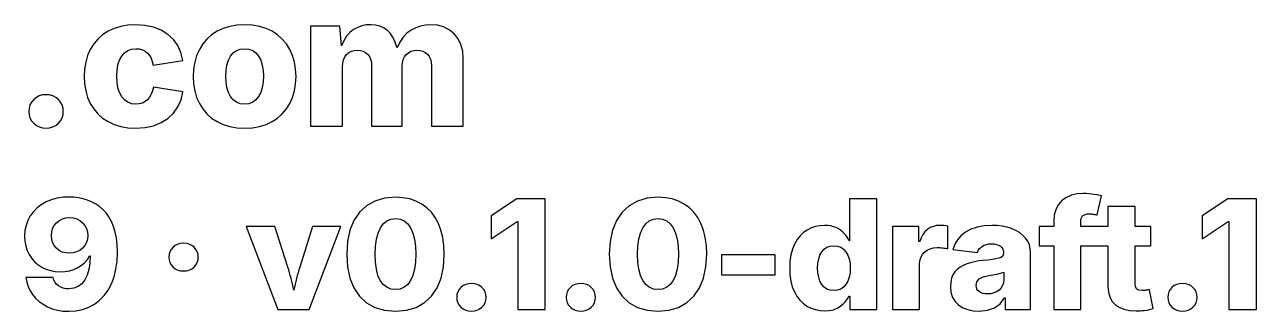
# Model space of a CAD drawing. Header units: metres. Extents: x 0.8 to 79.5, y 0.8 to 12.
# Drawn here: x 41.77 to 79.48, y 1.8 to 10.56 of the extents above; entities that cross this region are included whole.
import ezdxf

# ---------------------------------------------------------------- set-up
doc = ezdxf.new("R2010")
doc.units = ezdxf.units.M

msp = doc.modelspace()

# ---------------------------------------------------------------- linework, layer by layer
for p, q in [((52.3688, 10.5622), (52.2296, 10.5527)), ((52.5113, 10.5517), (52.3688, 10.5622)), ((54.1947, 10.5622), (54.0386, 10.5518)), ((54.405, 10.5449), (54.1947, 10.5622)), ((44.1536, 10.2516), (44.0076, 10.1228)), ((44.32, 10.3608), (44.1536, 10.2516)), ((44.5053, 10.4477), (44.32, 10.3608)), ((44.7078, 10.5098), (44.5053, 10.4477)), ((44.9274, 10.547), (44.7078, 10.5098)), ((45.1643, 10.5594), (44.9274, 10.547)), ((45.451, 10.5411), (45.1643, 10.5594)), ((45.7108, 10.4861), (45.451, 10.5411)), ((45.9439, 10.3945), (45.7108, 10.4861)), ((46.1501, 10.2663), (45.9439, 10.3945)), ((46.3234, 10.1067), (46.1501, 10.2663)), ((47.4924, 10.2516), (47.3465, 10.1228)), ((47.6589, 10.3608), (47.4924, 10.2516)), ((47.8442, 10.4477), (47.6589, 10.3608)), ((48.0466, 10.5098), (47.8442, 10.4477)), ((48.2663, 10.547), (48.0466, 10.5098)), ((48.5031, 10.5594), (48.2663, 10.547)), ((48.7399, 10.547), (48.5031, 10.5594)), ((48.9592, 10.5098), (48.7399, 10.547)), ((49.1613, 10.4477), (48.9592, 10.5098)), ((49.3459, 10.3608), (49.1613, 10.4477)), ((49.5118, 10.2516), (49.3459, 10.3608)), ((49.6573, 10.1228), (49.5118, 10.2516)), ((51.4208, 10.5211), (50.5205, 10.5211)), ((50.5205, 10.5211), (50.5205, 7.45805)), ((51.4657, 9.91286), (51.4208, 10.5211)), ((51.6238, 10.2098), (51.5375, 10.0734)), ((51.7247, 10.322), (51.6238, 10.2098)), ((51.8401, 10.4101), (51.7247, 10.322)), ((51.9652, 10.4767), (51.8401, 10.4101)), ((52.095, 10.5242), (51.9652, 10.4767)), ((52.2296, 10.5527), (52.095, 10.5242)), ((52.6413, 10.5204), (52.5113, 10.5517)), ((52.7588, 10.4682), (52.6413, 10.5204)), ((52.8639, 10.3951), (52.7588, 10.4682)), ((52.9576, 10.2985), (52.8639, 10.3951)), ((53.0409, 10.1759), (52.9576, 10.2985)), ((53.4677, 10.3003), (53.3537, 10.1776)), ((53.5987, 10.3964), (53.4677, 10.3003)), ((53.7406, 10.4689), (53.5987, 10.3964)), ((53.8873, 10.5208), (53.7406, 10.4689)), ((54.0386, 10.5518), (53.8873, 10.5208)), ((54.5954, 10.493), (54.405, 10.5449)), ((54.7661, 10.4065), (54.5954, 10.493)), ((54.9169, 10.2855), (54.7661, 10.4065)), ((55.0403, 10.1341), (54.9169, 10.2855)), ((43.8822, 9.97423), (43.7773, 9.806)), ((44.0076, 10.1228), (43.8822, 9.97423)), ((44.9265, 9.77211), (45.0431, 9.81398)), ((45.0431, 9.81398), (45.1755, 9.82794)), ((45.1755, 9.82794), (45.2783, 9.81972)), ((45.2783, 9.81972), (45.3707, 9.79506)), ((46.4576, 9.92107), (46.3234, 10.1067)), ((46.5527, 9.70941), (46.4576, 9.92107)), ((47.2211, 9.97423), (47.1161, 9.806)), ((47.3465, 10.1228), (47.2211, 9.97423)), ((48.2556, 9.7704), (48.3711, 9.81355)), ((48.3711, 9.81355), (48.5031, 9.82794)), ((48.5031, 9.82794), (48.6351, 9.81355)), ((48.6351, 9.81355), (48.7506, 9.7704)), ((49.7824, 9.97423), (49.6573, 10.1228)), ((49.8872, 9.806), (49.7824, 9.97423)), ((51.5375, 10.0734), (51.4657, 9.91286)), ((53.1139, 10.0272), (53.0409, 10.1759)), ((53.1766, 9.85258), (53.1139, 10.0272)), ((53.2566, 10.0284), (53.1766, 9.85258)), ((53.3537, 10.1776), (53.2566, 10.0284)), ((55.1284, 9.9567), (55.0403, 10.1341)), ((55.1812, 9.75327), (55.1284, 9.9567)), ((43.6945, 9.62073), (43.6353, 9.42108)), ((43.7773, 9.806), (43.6945, 9.62073)), ((44.625, 9.33784), (44.6732, 9.4821)), ((44.6732, 9.4821), (44.7407, 9.60461)), ((44.7407, 9.60461), (44.8257, 9.70232)), ((44.8257, 9.70232), (44.9265, 9.77211)), ((45.3707, 9.79506), (45.4529, 9.75395)), ((45.4529, 9.75395), (45.5246, 9.6964)), ((45.5246, 9.6964), (45.5859, 9.62381)), ((45.5859, 9.62381), (45.6365, 9.53751)), ((45.6365, 9.53751), (45.6764, 9.4375)), ((45.6764, 9.4375), (45.7056, 9.32381)), ((45.7056, 9.32381), (46.6087, 9.47174)), ((46.6087, 9.47174), (46.5527, 9.70941)), ((47.0333, 9.62073), (46.9742, 9.42108)), ((47.1161, 9.806), (47.0333, 9.62073)), ((47.9625, 9.32928), (48.009, 9.47313)), ((48.009, 9.47313), (48.074, 9.59779)), ((48.074, 9.59779), (48.1565, 9.69847)), ((48.1565, 9.69847), (48.2556, 9.7704)), ((48.7506, 9.7704), (48.8497, 9.69847)), ((48.8497, 9.69847), (48.9322, 9.59779)), ((48.9322, 9.59779), (48.9973, 9.47313)), ((48.9973, 9.47313), (49.0437, 9.32928)), ((49.9701, 9.62073), (49.8872, 9.806)), ((50.0292, 9.42108), (49.9701, 9.62073)), ((51.5073, 9.39093), (51.5313, 9.49092)), ((51.5313, 9.49092), (51.5711, 9.57722)), ((51.5711, 9.57722), (51.627, 9.64983)), ((51.627, 9.64983), (51.6952, 9.70737)), ((51.6952, 9.70737), (51.7725, 9.74847)), ((51.7725, 9.74847), (51.8586, 9.77315)), ((51.8586, 9.77315), (51.9537, 9.78136)), ((51.9537, 9.78136), (52.046, 9.77356)), ((52.046, 9.77356), (52.1294, 9.75018)), ((52.1294, 9.75018), (52.2038, 9.71123)), ((52.2038, 9.71123), (52.2693, 9.65669)), ((52.2693, 9.65669), (52.3226, 9.58896)), ((52.3226, 9.58896), (52.3608, 9.51045)), ((52.3608, 9.51045), (52.3837, 9.42114)), ((53.3384, 9.4006), (53.361, 9.494)), ((53.361, 9.494), (53.3987, 9.57661)), ((53.3987, 9.57661), (53.4514, 9.64845)), ((53.4514, 9.64845), (53.5172, 9.70659)), ((53.5172, 9.70659), (53.5938, 9.74814)), ((53.5938, 9.74814), (53.6813, 9.77306)), ((53.6813, 9.77306), (53.7796, 9.78136)), ((53.7796, 9.78136), (53.8721, 9.77382)), ((53.8721, 9.77382), (53.956, 9.75122)), ((53.956, 9.75122), (54.0312, 9.71355)), ((54.0312, 9.71355), (54.0979, 9.66081)), ((54.0979, 9.66081), (54.1525, 9.59351)), ((54.1525, 9.59351), (54.1916, 9.51218)), ((54.1916, 9.51218), (54.215, 9.41679)), ((55.1988, 9.52382), (55.1812, 9.75327)), ((55.1988, 7.45805), (55.1988, 9.52382)), ((43.5998, 9.20703), (43.588, 8.97859)), ((43.6353, 9.42108), (43.5998, 9.20703)), ((44.5865, 8.98409), (44.5961, 9.17183)), ((44.5961, 9.17183), (44.625, 9.33784)), ((46.9387, 9.20703), (46.9268, 8.97859)), ((46.9742, 9.42108), (46.9387, 9.20703)), ((47.9254, 8.98409), (47.9346, 9.16628)), ((47.9346, 9.16628), (47.9625, 9.32928)), ((49.0437, 9.32928), (49.0716, 9.16628)), ((49.0716, 9.16628), (49.0809, 8.98409)), ((50.0647, 9.20703), (50.0292, 9.42108)), ((50.0766, 8.97859), (50.0647, 9.20703)), ((51.4994, 9.27722), (51.5073, 9.39093)), ((51.4994, 7.45805), (51.4994, 9.27722)), ((52.3837, 9.42114), (52.3913, 9.32106)), ((52.3913, 9.32106), (52.3913, 7.45805)), ((53.3308, 9.29642), (53.3384, 9.4006)), ((53.3308, 7.45805), (53.3308, 9.29642)), ((54.215, 9.41679), (54.2227, 9.30736)), ((54.2227, 9.30736), (54.2227, 7.45805)), ((43.588, 8.97859), (43.5998, 8.75026)), ((43.5998, 8.75026), (43.6353, 8.53648)), ((44.5961, 8.79718), (44.5865, 8.98409)), ((44.625, 8.631), (44.5961, 8.79718)), ((46.9268, 8.97859), (46.9387, 8.75026)), ((46.9387, 8.75026), (46.9742, 8.53648)), ((47.9346, 8.80165), (47.9254, 8.98409)), ((47.9625, 8.63786), (47.9346, 8.80165)), ((49.0716, 8.80165), (49.0437, 8.63786)), ((49.0809, 8.98409), (49.0716, 8.80165)), ((50.0292, 8.53648), (50.0647, 8.75026)), ((50.0647, 8.75026), (50.0766, 8.97859)), ((42.1247, 8.34), (42.0438, 8.27586)), ((42.2145, 8.38582), (42.1247, 8.34)), ((42.3133, 8.4133), (42.2145, 8.38582)), ((42.421, 8.42247), (42.3133, 8.4133)), ((42.5287, 8.4133), (42.421, 8.42247)), ((42.6275, 8.38582), (42.5287, 8.4133)), ((42.7173, 8.34), (42.6275, 8.38582)), ((42.7982, 8.27586), (42.7173, 8.34)), ((43.6353, 8.53648), (43.6945, 8.33725)), ((43.6945, 8.33725), (43.7773, 8.15256)), ((44.6732, 8.48552), (44.625, 8.631)), ((44.7407, 8.36078), (44.6732, 8.48552)), ((44.8257, 8.2607), (44.7407, 8.36078)), ((45.5898, 8.34438), (45.5275, 8.26903)), ((45.6407, 8.43341), (45.5898, 8.34438)), ((45.6802, 8.53615), (45.6407, 8.43341)), ((45.7084, 8.65257), (45.6802, 8.53615)), ((46.6115, 8.51013), (45.7084, 8.65257)), ((46.5556, 8.2662), (46.6115, 8.51013)), ((46.9742, 8.53648), (47.0333, 8.33725)), ((47.0333, 8.33725), (47.1161, 8.15256)), ((48.009, 8.49274), (47.9625, 8.63786)), ((48.074, 8.36627), (48.009, 8.49274)), ((48.1565, 8.26379), (48.074, 8.36627)), ((48.9322, 8.36627), (48.8497, 8.26379)), ((48.9973, 8.49274), (48.9322, 8.36627)), ((49.0437, 8.63786), (48.9973, 8.49274)), ((49.8872, 8.15256), (49.9701, 8.33725)), ((49.9701, 8.33725), (50.0292, 8.53648)), ((41.9005, 8.01517), (41.8909, 7.91013)), ((41.9291, 8.11115), (41.9005, 8.01517)), ((41.9769, 8.19804), (41.9291, 8.11115)), ((42.0438, 8.27586), (41.9769, 8.19804)), ((42.8651, 8.19804), (42.7982, 8.27586)), ((42.9129, 8.11115), (42.8651, 8.19804)), ((42.9415, 8.01517), (42.9129, 8.11115)), ((42.9511, 7.91013), (42.9415, 8.01517)), ((43.7773, 8.15256), (43.8822, 7.98492)), ((43.8822, 7.98492), (44.0076, 7.83681)), ((44.9265, 8.18922), (44.8257, 8.2607)), ((45.0431, 8.14633), (44.9265, 8.18922)), ((45.1755, 8.13203), (45.0431, 8.14633)), ((45.2785, 8.14059), (45.1755, 8.13203)), ((45.3714, 8.16629), (45.2785, 8.14059)), ((45.4545, 8.20909), (45.3714, 8.16629)), ((45.5275, 8.26903), (45.4545, 8.20909)), ((46.327, 7.86003), (46.4607, 8.0495)), ((46.4607, 8.0495), (46.5556, 8.2662)), ((47.1161, 8.15256), (47.2211, 7.98492)), ((47.2211, 7.98492), (47.3465, 7.83681)), ((48.2556, 8.1906), (48.1565, 8.26379)), ((48.3711, 8.14668), (48.2556, 8.1906)), ((48.5031, 8.13203), (48.3711, 8.14668)), ((48.6351, 8.14668), (48.5031, 8.13203)), ((48.7506, 8.1906), (48.6351, 8.14668)), ((48.8497, 8.26379), (48.7506, 8.1906)), ((49.6573, 7.83681), (49.7824, 7.98492)), ((49.7824, 7.98492), (49.8872, 8.15256)), ((41.8909, 7.91013), (41.9005, 7.80627)), ((41.9005, 7.80627), (41.9291, 7.71114)), ((41.9291, 7.71114), (41.9769, 7.62476)), ((41.9769, 7.62476), (42.0438, 7.5471)), ((42.0438, 7.5471), (42.1247, 7.48297)), ((42.7173, 7.48297), (42.7982, 7.5471)), ((42.7982, 7.5471), (42.8651, 7.62476)), ((42.8651, 7.62476), (42.9129, 7.71114)), ((42.9129, 7.71114), (42.9415, 7.80627)), ((42.9415, 7.80627), (42.9511, 7.91013)), ((44.0076, 7.83681), (44.1536, 7.70822)), ((44.1536, 7.70822), (44.32, 7.59914)), ((44.32, 7.59914), (44.5053, 7.51225)), ((45.7147, 7.47485), (45.9483, 7.56775)), ((45.9483, 7.56775), (46.1543, 7.69778)), ((46.1543, 7.69778), (46.327, 7.86003)), ((47.3465, 7.83681), (47.4924, 7.70822)), ((47.4924, 7.70822), (47.6589, 7.59914)), ((47.6589, 7.59914), (47.8442, 7.51225)), ((49.1613, 7.51225), (49.3459, 7.59914)), ((49.3459, 7.59914), (49.5118, 7.70822)), ((49.5118, 7.70822), (49.6573, 7.83681)), ((42.1247, 7.48297), (42.2145, 7.43718)), ((42.2145, 7.43718), (42.3133, 7.4097)), ((42.3133, 7.4097), (42.421, 7.40053)), ((42.421, 7.40053), (42.5287, 7.4097)), ((42.5287, 7.4097), (42.6275, 7.43718)), ((42.6275, 7.43718), (42.7173, 7.48297)), ((44.5053, 7.51225), (44.7078, 7.45018)), ((44.7078, 7.45018), (44.9274, 7.41295)), ((44.9274, 7.41295), (45.1643, 7.40053)), ((45.1643, 7.40053), (45.4533, 7.41911)), ((45.4533, 7.41911), (45.7147, 7.47485)), ((47.8442, 7.51225), (48.0466, 7.45018)), ((48.0466, 7.45018), (48.2663, 7.41295)), ((48.2663, 7.41295), (48.5031, 7.40053)), ((48.5031, 7.40053), (48.7399, 7.41295)), ((48.7399, 7.41295), (48.9592, 7.45018)), ((48.9592, 7.45018), (49.1613, 7.51225)), ((50.5205, 7.45805), (51.4994, 7.45805)), ((52.3913, 7.45805), (53.3308, 7.45805)), ((54.2227, 7.45805), (55.1988, 7.45805)), ((42.9412, 5.28461), (42.7565, 5.25653)), ((43.1379, 5.2932), (42.9412, 5.28461)), ((43.2807, 5.28751), (43.1379, 5.2932)), ((43.4203, 5.27046), (43.2807, 5.28751)), ((53.1214, 5.28639), (52.7888, 5.25768)), ((53.3479, 5.27345), (53.1214, 5.28639)), ((61.1614, 5.28639), (60.8288, 5.25768)), ((61.3879, 5.27345), (61.1614, 5.28639)), ((73.8212, 5.34605), (73.667, 5.27855)), ((73.9938, 5.38657), (73.8212, 5.34605)), ((74.185, 5.40007), (73.9938, 5.38657)), ((74.2719, 5.39844), (74.185, 5.40007)), ((74.3561, 5.39354), (74.2719, 5.39844)), ((74.4377, 5.38536), (74.3561, 5.39354)), ((74.5166, 5.37392), (74.4377, 5.38536)), ((74.589, 5.36121), (74.5166, 5.37392)), ((74.6514, 5.3492), (74.589, 5.36121)), ((74.612, 4.74741), (74.7456, 5.3273)), ((74.7036, 5.33791), (74.6514, 5.3492)), ((74.7456, 5.3273), (74.7036, 5.33791)), ((42.1482, 4.95917), (42.0358, 4.84583)), ((42.2774, 5.05788), (42.1482, 4.95917)), ((42.4234, 5.14197), (42.2774, 5.05788)), ((42.5839, 5.20898), (42.4234, 5.14197)), ((42.7565, 5.25653), (42.5839, 5.20898)), ((43.5568, 5.24203), (43.4203, 5.27046)), ((43.6902, 5.20222), (43.5568, 5.24203)), ((43.8185, 5.15007), (43.6902, 5.20222)), ((43.9398, 5.08455), (43.8185, 5.15007)), ((44.0541, 5.00566), (43.9398, 5.08455)), ((44.1614, 4.91339), (44.0541, 5.00566)), ((44.2596, 4.80673), (44.1614, 4.91339)), ((52.2395, 5.02797), (52.0228, 4.82698)), ((52.4949, 5.17154), (52.2395, 5.02797)), ((52.7888, 5.25768), (52.4949, 5.17154)), ((53.5574, 5.23465), (53.3479, 5.27345)), ((53.7499, 5.16997), (53.5574, 5.23465)), ((53.9254, 5.07942), (53.7499, 5.16997)), ((54.0826, 4.96451), (53.9254, 5.07942)), ((54.2203, 4.82671), (54.0826, 4.96451)), ((56.8401, 5.24089), (56.048, 4.72238)), ((57.7109, 5.24089), (56.8401, 5.24089)), ((57.7109, 1.85239), (57.7109, 5.24089)), ((60.2795, 5.02797), (60.0628, 4.82698)), ((60.5349, 5.17154), (60.2795, 5.02797)), ((60.8288, 5.25768), (60.5349, 5.17154)), ((61.5974, 5.23465), (61.3879, 5.27345)), ((61.7899, 5.16997), (61.5974, 5.23465)), ((61.9653, 5.07942), (61.7899, 5.16997)), ((62.1226, 4.96451), (61.9653, 5.07942)), ((62.2603, 4.82671), (62.1226, 4.96451)), ((67.8607, 5.24089), (67.0305, 5.24089)), ((67.0305, 5.24089), (67.0305, 3.95825)), ((67.8607, 1.85239), (67.8607, 5.24089)), ((73.3416, 4.91284), (73.2942, 4.73589)), ((73.4207, 5.06221), (73.3416, 4.91284)), ((73.5313, 5.18402), (73.4207, 5.06221)), ((73.667, 5.27855), (73.5313, 5.18402)), ((75.7722, 4.99985), (74.9396, 4.99985)), ((74.9396, 4.99985), (74.9396, 4.3949)), ((75.7722, 4.3949), (75.7722, 4.99985)), ((78.6139, 5.24089), (77.8219, 4.72238)), ((79.4847, 5.24089), (78.6139, 5.24089)), ((79.4847, 1.85239), (79.4847, 5.24089)), ((41.8641, 4.57739), (41.8097, 4.42674)), ((41.9403, 4.71782), (41.8641, 4.57739)), ((42.0358, 4.84583), (41.9403, 4.71782)), ((42.7443, 4.50861), (42.8291, 4.57726)), ((42.8291, 4.57726), (42.9238, 4.62628)), ((42.9238, 4.62628), (43.0283, 4.6557)), ((43.0283, 4.6557), (43.1427, 4.66551)), ((43.1427, 4.66551), (43.258, 4.65564)), ((43.258, 4.65564), (43.3628, 4.62601)), ((43.3628, 4.62601), (43.4572, 4.57661)), ((43.4572, 4.57661), (43.5411, 4.50746)), ((44.3469, 4.68456), (44.2596, 4.80673)), ((44.423, 4.54691), (44.3469, 4.68456)), ((44.4882, 4.39375), (44.423, 4.54691)), ((51.8501, 4.57455), (51.7267, 4.27664)), ((52.0228, 4.82698), (51.8501, 4.57455)), ((52.7483, 4.47443), (52.8554, 4.56291)), ((52.8554, 4.56291), (52.9798, 4.616)), ((52.9798, 4.616), (53.1214, 4.63368)), ((53.1214, 4.63368), (53.2641, 4.616)), ((53.2641, 4.616), (53.3892, 4.56291)), ((53.3892, 4.56291), (53.4967, 4.47443)), ((54.3385, 4.66603), (54.2203, 4.82671)), ((54.4371, 4.48245), (54.3385, 4.66603)), ((56.048, 4.72238), (56.048, 4.01741)), ((56.048, 4.01741), (56.8473, 4.54271)), ((56.8473, 4.54271), (56.8711, 4.54271)), ((56.8711, 4.54271), (56.8711, 1.85239)), ((59.8901, 4.57455), (59.7667, 4.27664)), ((60.0628, 4.82698), (59.8901, 4.57455)), ((60.7883, 4.47443), (60.8954, 4.56291)), ((60.8954, 4.56291), (61.0197, 4.616)), ((61.0197, 4.616), (61.1614, 4.63368)), ((61.1614, 4.63368), (61.3041, 4.616)), ((61.3041, 4.616), (61.4292, 4.56291)), ((61.4292, 4.56291), (61.5367, 4.47443)), ((62.3785, 4.66603), (62.2603, 4.82671)), ((62.4771, 4.48245), (62.3785, 4.66603)), ((73.2942, 4.73589), (73.2784, 4.53134)), ((73.2784, 4.53134), (73.2784, 4.3949)), ((74.1062, 4.53818), (74.1099, 4.59099)), ((74.1062, 4.3949), (74.1062, 4.53818)), ((74.1099, 4.59099), (74.1208, 4.63795)), ((74.1208, 4.63795), (74.1391, 4.67909)), ((74.1391, 4.67909), (74.1647, 4.7144)), ((74.1647, 4.7144), (74.1995, 4.74277)), ((74.1995, 4.74277), (74.2455, 4.76303)), ((74.2455, 4.76303), (74.3027, 4.77518)), ((74.3027, 4.77518), (74.371, 4.77924)), ((74.371, 4.77924), (74.4033, 4.77859)), ((74.4033, 4.77859), (74.4355, 4.77667)), ((74.4355, 4.77667), (74.4677, 4.77347)), ((74.4677, 4.77347), (74.4999, 4.769)), ((74.4999, 4.769), (74.531, 4.76382)), ((74.531, 4.76382), (74.5601, 4.75848)), ((74.5601, 4.75848), (74.5871, 4.75302)), ((74.5871, 4.75302), (74.612, 4.74741)), ((77.8219, 4.72238), (77.8219, 4.01741)), ((77.8219, 4.01741), (78.6211, 4.54271)), ((78.6211, 4.54271), (78.6449, 4.54271)), ((78.6449, 4.54271), (78.6449, 1.85239)), ((41.7771, 4.26584), (41.7662, 4.0947)), ((41.8097, 4.42674), (41.7771, 4.26584)), ((42.5845, 4.11972), (42.5945, 4.23102)), ((42.5945, 4.23102), (42.6244, 4.33293)), ((42.6244, 4.33293), (42.6744, 4.42546)), ((42.6744, 4.42546), (42.7443, 4.50861)), ((43.5411, 4.50746), (43.61, 4.4241)), ((43.61, 4.4241), (43.6592, 4.33208)), ((43.6592, 4.33208), (43.6887, 4.23137)), ((43.6887, 4.23137), (43.6986, 4.12199)), ((44.5404, 4.22398), (44.4882, 4.39375)), ((44.5777, 4.03644), (44.5404, 4.22398)), ((49.4273, 4.3949), (48.5494, 4.3949)), ((48.5494, 4.3949), (49.5156, 1.85239)), ((49.8257, 3.15092), (49.4273, 4.3949)), ((50.582, 4.3949), (50.1907, 3.15092)), ((50.4794, 1.85239), (51.4503, 4.3949)), ((51.4503, 4.3949), (50.582, 4.3949)), ((51.7267, 4.27664), (51.6527, 3.93324)), ((52.5369, 4.00745), (52.5876, 4.194)), ((52.5876, 4.194), (52.6586, 4.35057)), ((52.6586, 4.35057), (52.7483, 4.47443)), ((53.4967, 4.47443), (53.5866, 4.35057)), ((53.5866, 4.35057), (53.6576, 4.194)), ((53.6576, 4.194), (53.7083, 4.00745)), ((54.5149, 4.27757), (54.4371, 4.48245)), ((54.5704, 4.05293), (54.5149, 4.27757)), ((59.7667, 4.27664), (59.6927, 3.93324)), ((60.5769, 4.00745), (60.6276, 4.194)), ((60.6276, 4.194), (60.6986, 4.35057)), ((60.6986, 4.35057), (60.7883, 4.47443)), ((61.5367, 4.47443), (61.6266, 4.35057)), ((61.6266, 4.35057), (61.6976, 4.194)), ((61.6976, 4.194), (61.7483, 4.00745)), ((62.5549, 4.27757), (62.4771, 4.48245)), ((62.6104, 4.05293), (62.5549, 4.27757)), ((65.6187, 4.20599), (65.515, 4.10777)), ((65.7339, 4.28574), (65.6187, 4.20599)), ((65.8573, 4.34744), (65.7339, 4.28574)), ((65.9853, 4.39149), (65.8573, 4.34744)), ((66.118, 4.41794), (65.9853, 4.39149)), ((66.2552, 4.42676), (66.118, 4.41794)), ((66.3575, 4.42241), (66.2552, 4.42676)), ((66.452, 4.40941), (66.3575, 4.42241)), ((66.5388, 4.38773), (66.452, 4.40941)), ((66.6178, 4.35738), (66.5388, 4.38773)), ((66.6896, 4.32028), (66.6178, 4.35738)), ((66.7547, 4.27835), (66.6896, 4.32028)), ((66.8131, 4.23158), (66.7547, 4.27835)), ((66.8647, 4.17998), (66.8131, 4.23158)), ((66.9101, 4.12561), (66.8647, 4.17998)), ((69.1476, 4.3949), (68.3388, 4.3949)), ((68.3388, 4.3949), (68.3388, 1.85239)), ((69.1476, 3.93098), (69.1476, 4.3949)), ((69.2713, 4.14931), (69.2179, 4.04811)), ((69.3365, 4.23459), (69.2713, 4.14931)), ((69.4135, 4.30396), (69.3365, 4.23459)), ((69.4998, 4.35768), (69.4135, 4.30396)), ((69.5928, 4.39606), (69.4998, 4.35768)), ((69.6925, 4.41908), (69.5928, 4.39606)), ((69.7989, 4.42676), (69.6925, 4.41908)), ((69.8592, 4.42505), (69.7989, 4.42676)), ((69.9187, 4.41992), (69.8592, 4.42505)), ((69.9773, 4.41139), (69.9187, 4.41992)), ((70.035, 4.39946), (69.9773, 4.41139)), ((70.035, 3.70811), (70.035, 4.39946)), ((70.5796, 4.22321), (70.4406, 4.11383)), ((70.7451, 4.31226), (70.5796, 4.22321)), ((70.9348, 4.37587), (70.7451, 4.31226)), ((71.1488, 4.41403), (70.9348, 4.37587)), ((71.3872, 4.42676), (71.1488, 4.41403)), ((71.549, 4.42064), (71.3872, 4.42676)), ((71.703, 4.4023), (71.549, 4.42064)), ((71.849, 4.37173), (71.703, 4.4023)), ((71.9872, 4.32893), (71.849, 4.37173)), ((72.1145, 4.27429), (71.9872, 4.32893)), ((72.2281, 4.20811), (72.1145, 4.27429)), ((72.328, 4.13045), (72.2281, 4.20811)), ((73.2784, 4.3949), (72.8299, 4.3949)), ((72.8299, 4.3949), (72.8299, 3.80591)), ((74.9396, 4.3949), (74.1062, 4.3949)), ((76.2518, 4.3949), (75.7722, 4.3949)), ((76.2518, 3.80591), (76.2518, 4.3949)), ((41.7662, 4.0947), (41.7749, 3.94205)), ((41.7749, 3.94205), (41.8011, 3.79793)), ((41.8011, 3.79793), (41.8447, 3.66234)), ((42.5943, 4.00751), (42.5845, 4.11972)), ((42.6238, 3.90509), (42.5943, 4.00751)), ((42.673, 3.81248), (42.6238, 3.90509)), ((42.7419, 3.72968), (42.673, 3.81248)), ((43.6087, 3.81561), (43.5387, 3.73196)), ((43.6586, 3.90851), (43.6087, 3.81561)), ((43.6886, 4.01064), (43.6586, 3.90851)), ((43.6986, 4.12199), (43.6886, 4.01064)), ((44.6001, 3.83113), (44.5777, 4.03644)), ((44.6075, 3.60805), (44.6001, 3.83113)), ((46.3803, 3.8125), (46.3115, 3.75926)), ((46.4567, 3.85052), (46.3803, 3.8125)), ((46.5407, 3.87335), (46.4567, 3.85052)), ((46.6323, 3.88095), (46.5407, 3.87335)), ((46.7239, 3.87335), (46.6323, 3.88095)), ((46.808, 3.85052), (46.7239, 3.87335)), ((46.8844, 3.8125), (46.808, 3.85052)), ((46.9532, 3.75926), (46.8844, 3.8125)), ((51.6527, 3.93324), (51.628, 3.54437)), ((52.4964, 3.54437), (52.5065, 3.79091)), ((52.5065, 3.79091), (52.5369, 4.00745)), ((53.7083, 4.00745), (53.7387, 3.79091)), ((53.7387, 3.79091), (53.7488, 3.54437)), ((54.6037, 3.80853), (54.5704, 4.05293)), ((54.6149, 3.54437), (54.6037, 3.80853)), ((59.6927, 3.93324), (59.668, 3.54437)), ((60.5363, 3.54437), (60.5465, 3.79091)), ((60.5465, 3.79091), (60.5769, 4.00745)), ((61.7483, 4.00745), (61.7787, 3.79091)), ((61.7787, 3.79091), (61.7888, 3.54437)), ((62.6437, 3.80853), (62.6104, 4.05293)), ((62.6548, 3.54437), (62.6437, 3.80853)), ((65.3427, 3.85591), (65.2775, 3.70169)), ((65.423, 3.99107), (65.3427, 3.85591)), ((65.515, 4.10777), (65.423, 3.99107)), ((66.3336, 3.759), (66.4329, 3.79417)), ((66.4329, 3.79417), (66.5463, 3.80591)), ((66.5463, 3.80591), (66.6589, 3.79439)), ((66.6589, 3.79439), (66.7583, 3.75984)), ((66.9497, 4.07054), (66.9101, 4.12561)), ((66.9835, 4.01476), (66.9497, 4.07054)), ((67.0114, 3.95825), (66.9835, 4.01476)), ((67.0305, 3.95825), (67.0114, 3.95825)), ((69.1762, 3.93098), (69.1476, 3.93098)), ((69.2179, 4.04811), (69.1762, 3.93098)), ((70.248, 3.84947), (70.1944, 3.69447)), ((70.33, 3.98926), (70.248, 3.84947)), ((70.4406, 4.11383), (70.33, 3.98926)), ((71.0426, 3.75386), (71.0938, 3.79222)), ((71.0938, 3.79222), (71.1537, 3.82307)), ((71.1537, 3.82307), (71.2214, 3.84511)), ((71.2214, 3.84511), (71.2968, 3.85834)), ((71.2968, 3.85834), (71.38, 3.86275)), ((71.38, 3.86275), (71.4602, 3.85828)), ((71.4602, 3.85828), (71.5312, 3.84483)), ((71.5312, 3.84483), (71.5932, 3.82245)), ((71.5932, 3.82245), (71.646, 3.79112)), ((71.646, 3.79112), (71.6883, 3.75154)), ((72.4142, 4.04124), (72.328, 4.13045)), ((72.4836, 3.94112), (72.4142, 4.04124)), ((72.5332, 3.83061), (72.4836, 3.94112)), ((72.563, 3.70973), (72.5332, 3.83061)), ((72.8299, 3.80591), (73.2784, 3.80591)), ((73.2784, 3.80591), (73.2784, 1.85239)), ((74.1062, 1.85239), (74.1062, 3.80591)), ((74.1062, 3.80591), (74.9396, 3.80591)), ((74.9396, 3.80591), (74.9396, 2.55965)), ((75.7722, 2.63014), (75.7722, 3.80591)), ((75.7722, 3.80591), (76.2518, 3.80591)), ((41.8447, 3.66234), (41.9057, 3.53525)), ((41.9057, 3.53525), (41.9822, 3.41907)), ((41.9822, 3.41907), (42.0719, 3.31609)), ((42.8259, 3.66153), (42.7419, 3.72968)), ((42.9202, 3.61285), (42.8259, 3.66153)), ((43.0251, 3.58365), (42.9202, 3.61285)), ((43.1403, 3.57391), (43.0251, 3.58365)), ((43.2547, 3.5838), (43.1403, 3.57391)), ((43.3592, 3.61343), (43.2547, 3.5838)), ((43.4539, 3.66283), (43.3592, 3.61343)), ((43.5387, 3.73196), (43.4539, 3.66283)), ((43.6901, 3.38774), (43.7534, 3.49434)), ((43.7534, 3.49434), (43.7749, 3.49434)), ((43.7749, 3.49434), (43.7647, 3.27623)), ((44.5959, 3.33792), (44.6075, 3.60805)), ((46.1896, 3.54288), (46.1814, 3.45567)), ((46.1814, 3.45567), (46.1896, 3.36946)), ((46.214, 3.62253), (46.1896, 3.54288)), ((46.2546, 3.69466), (46.214, 3.62253)), ((46.3115, 3.75926), (46.2546, 3.69466)), ((47.0101, 3.69466), (46.9532, 3.75926)), ((47.0507, 3.62253), (47.0101, 3.69466)), ((47.0751, 3.54288), (47.0507, 3.62253)), ((47.0832, 3.45567), (47.0751, 3.54288)), ((47.0751, 3.36946), (47.0832, 3.45567)), ((51.628, 3.54437), (51.6527, 3.15562)), ((52.5064, 3.29904), (52.4964, 3.54437)), ((53.7488, 3.54437), (53.7387, 3.29904)), ((54.5903, 3.15656), (54.6149, 3.54437)), ((59.668, 3.54437), (59.6927, 3.15562)), ((60.5464, 3.29904), (60.5363, 3.54437)), ((61.7888, 3.54437), (61.7787, 3.29904)), ((62.6303, 3.15656), (62.6548, 3.54437)), ((64.7442, 3.53073), (63.1053, 3.53073)), ((63.1053, 3.53073), (63.1053, 2.91896)), ((64.7442, 2.91896), (64.7442, 3.53073)), ((65.2309, 3.52788), (65.2029, 3.33443)), ((65.2775, 3.70169), (65.2309, 3.52788)), ((66.058, 3.26842), (66.0819, 3.40025)), ((66.0819, 3.40025), (66.1218, 3.51686)), ((66.1218, 3.51686), (66.1777, 3.61829)), ((66.1777, 3.61829), (66.2486, 3.70036)), ((66.2486, 3.70036), (66.3336, 3.759)), ((66.7583, 3.75984), (66.8444, 3.70227)), ((66.8444, 3.70227), (66.9172, 3.62167)), ((66.9172, 3.62167), (66.9751, 3.52133)), ((66.9751, 3.52133), (67.0165, 3.4045)), ((67.0165, 3.4045), (67.0413, 3.27118)), ((69.1809, 3.34793), (69.2093, 3.44543)), ((69.2093, 3.44543), (69.2566, 3.53214)), ((69.2566, 3.53214), (69.3229, 3.60802)), ((69.3229, 3.60802), (69.4036, 3.66971)), ((69.4036, 3.66971), (69.4944, 3.71378)), ((69.4944, 3.71378), (69.5951, 3.74022)), ((69.5951, 3.74022), (69.7058, 3.74904)), ((69.7058, 3.74904), (69.7452, 3.7484)), ((69.7452, 3.7484), (69.7872, 3.74648)), ((69.7872, 3.74648), (69.8317, 3.74327)), ((69.8317, 3.74327), (69.8787, 3.7388)), ((69.8787, 3.7388), (69.9247, 3.73305)), ((69.9247, 3.73305), (69.9661, 3.72601)), ((69.9661, 3.72601), (70.0029, 3.71771)), ((70.0029, 3.71771), (70.035, 3.70811)), ((70.1944, 3.69447), (70.9482, 3.60121)), ((70.9482, 3.60121), (70.9698, 3.65834)), ((70.9698, 3.65834), (71.0013, 3.70923)), ((71.0013, 3.70923), (71.0426, 3.75386)), ((71.5106, 3.40131), (71.4012, 3.38376)), ((71.5959, 3.42044), (71.5106, 3.40131)), ((71.6601, 3.44524), (71.5959, 3.42044)), ((71.7059, 3.47984), (71.6601, 3.44524)), ((71.6883, 3.75154), (71.7185, 3.70442)), ((71.7335, 3.52426), (71.7059, 3.47984)), ((71.7185, 3.70442), (71.7366, 3.64975)), ((71.7426, 3.57848), (71.7335, 3.52426)), ((71.7366, 3.64975), (71.7426, 3.58757)), ((71.7426, 3.58757), (71.7426, 3.57848)), ((72.5729, 3.57848), (72.563, 3.70973)), ((72.5729, 1.85239), (72.5729, 3.57848)), ((42.0719, 3.31609), (42.1748, 3.22632)), ((42.1748, 3.22632), (42.291, 3.14978)), ((42.291, 3.14978), (42.4185, 3.08861)), ((42.4185, 3.08861), (42.5552, 3.04491)), ((42.5552, 3.04491), (42.7012, 3.01868)), ((42.7012, 3.01868), (42.8564, 3.00995)), ((42.8564, 3.00995), (43.0012, 3.01804)), ((43.0012, 3.01804), (43.1397, 3.04234)), ((43.1397, 3.04234), (43.272, 3.08286)), ((43.272, 3.08286), (43.398, 3.13956)), ((43.398, 3.13956), (43.5123, 3.21034)), ((43.5123, 3.21034), (43.6097, 3.29308)), ((43.6097, 3.29308), (43.6901, 3.38774)), ((43.7341, 3.0813), (43.683, 2.90953)), ((43.7647, 3.27623), (43.7341, 3.0813)), ((44.5035, 2.85522), (44.5613, 3.08698)), ((44.5613, 3.08698), (44.5959, 3.33792)), ((46.1896, 3.36946), (46.214, 3.29051)), ((46.214, 3.29051), (46.2546, 3.2188)), ((46.2546, 3.2188), (46.3115, 3.15434)), ((46.3115, 3.15434), (46.3803, 3.10112)), ((46.3803, 3.10112), (46.4567, 3.0631)), ((46.4567, 3.0631), (46.5407, 3.04028)), ((46.5407, 3.04028), (46.6323, 3.03268)), ((46.6323, 3.03268), (46.7239, 3.04028)), ((46.7239, 3.04028), (46.808, 3.0631)), ((46.808, 3.0631), (46.8844, 3.10112)), ((46.8844, 3.10112), (46.9532, 3.15434)), ((46.9532, 3.15434), (47.0101, 3.2188)), ((47.0101, 3.2188), (47.0507, 3.29051)), ((47.0507, 3.29051), (47.0751, 3.36946)), ((49.8525, 3.06535), (49.8257, 3.15092)), ((49.8779, 2.97923), (49.8525, 3.06535)), ((50.164, 3.06444), (50.1388, 2.9778)), ((50.1907, 3.15092), (50.164, 3.06444)), ((51.6527, 3.15562), (51.7267, 2.81265)), ((52.5366, 3.08385), (52.5064, 3.29904)), ((52.587, 2.89879), (52.5366, 3.08385)), ((53.7083, 3.08385), (53.6576, 2.89879)), ((53.7387, 3.29904), (53.7083, 3.08385)), ((54.5167, 2.81409), (54.5903, 3.15656)), ((59.6927, 3.15562), (59.7667, 2.81265)), ((60.5766, 3.08385), (60.5464, 3.29904)), ((60.6269, 2.89879), (60.5766, 3.08385)), ((61.7483, 3.08385), (61.6976, 2.89879)), ((61.7787, 3.29904), (61.7483, 3.08385)), ((62.5567, 2.81409), (62.6303, 3.15656)), ((65.2029, 3.33443), (65.1936, 3.12138)), ((65.1936, 3.12138), (65.2025, 2.91422)), ((66.05, 3.12138), (66.058, 3.26842)), ((66.058, 2.97427), (66.05, 3.12138)), ((67.0413, 3.27118), (67.0496, 3.12138)), ((67.0496, 3.12138), (67.0413, 2.97334)), ((69.1714, 3.23962), (69.1809, 3.34793)), ((69.1714, 1.85239), (69.1714, 3.23962)), ((70.3276, 3.08299), (70.254, 3.00539)), ((70.4123, 3.1498), (70.3276, 3.08299)), ((70.5083, 3.2058), (70.4123, 3.1498)), ((70.6154, 3.25098), (70.5083, 3.2058)), ((70.7309, 3.28723), (70.6154, 3.25098)), ((70.8519, 3.31638), (70.7309, 3.28723)), ((70.9784, 3.33841), (70.8519, 3.31638)), ((71.1105, 3.35333), (70.9784, 3.33841)), ((71.2678, 3.36777), (71.1105, 3.35333)), ((71.4012, 3.38376), (71.2678, 3.36777)), ((42.6369, 2.83028), (41.8067, 2.83028)), ((41.8067, 2.83028), (41.832, 2.69034)), ((41.832, 2.69034), (41.8744, 2.55708)), ((42.6609, 2.75302), (42.6369, 2.83028)), ((42.6969, 2.685), (42.6609, 2.75302)), ((42.745, 2.62622), (42.6969, 2.685)), ((43.5194, 2.64102), (43.4066, 2.55539)), ((43.6115, 2.76093), (43.5194, 2.64102)), ((43.683, 2.90953), (43.6115, 2.76093)), ((44.3208, 2.4514), (44.4226, 2.64265)), ((44.4226, 2.64265), (44.5035, 2.85522)), ((49.902, 2.89253), (49.8779, 2.97923)), ((49.9247, 2.80525), (49.902, 2.89253)), ((49.9467, 2.71713), (49.9247, 2.80525)), ((49.9686, 2.62787), (49.9467, 2.71713)), ((50.0717, 2.71649), (50.0512, 2.62758)), ((50.0929, 2.80411), (50.0717, 2.71649)), ((50.1151, 2.89102), (50.0929, 2.80411)), ((50.1388, 2.9778), (50.1151, 2.89102)), ((51.7267, 2.81265), (51.8501, 2.51544)), ((52.6574, 2.74385), (52.587, 2.89879)), ((52.7468, 2.62148), (52.6574, 2.74385)), ((53.5866, 2.74385), (53.4967, 2.62148)), ((53.6576, 2.89879), (53.5866, 2.74385)), ((54.3941, 2.51695), (54.5167, 2.81409)), ((55.3565, 2.64531), (55.2725, 2.62248)), ((55.4481, 2.65291), (55.3565, 2.64531)), ((55.5397, 2.64531), (55.4481, 2.65291)), ((55.6237, 2.62248), (55.5397, 2.64531)), ((58.7066, 2.64531), (58.6226, 2.62248)), ((58.7983, 2.65291), (58.7066, 2.64531)), ((58.8899, 2.64531), (58.7983, 2.65291)), ((58.9739, 2.62248), (58.8899, 2.64531)), ((59.7667, 2.81265), (59.8901, 2.51544)), ((60.6974, 2.74385), (60.6269, 2.89879)), ((60.7868, 2.62148), (60.6974, 2.74385)), ((61.6266, 2.74385), (61.5367, 2.62148)), ((61.6976, 2.89879), (61.6266, 2.74385)), ((62.4341, 2.51695), (62.5567, 2.81409)), ((63.1053, 2.91896), (64.7442, 2.91896)), ((65.2025, 2.91422), (65.2294, 2.72482)), ((65.2294, 2.72482), (65.2741, 2.55319)), ((66.0819, 2.84222), (66.058, 2.97427)), ((66.1218, 2.72525), (66.0819, 2.84222)), ((66.1777, 2.62334), (66.1218, 2.72525)), ((66.9745, 2.72375), (66.916, 2.62219)), ((67.0162, 2.84081), (66.9745, 2.72375)), ((67.0413, 2.97334), (67.0162, 2.84081)), ((70.1265, 2.69113), (70.118, 2.55737)), ((70.152, 2.81038), (70.1265, 2.69113)), ((70.1945, 2.91513), (70.152, 2.81038)), ((70.254, 3.00539), (70.1945, 2.91513)), ((70.9053, 2.59375), (70.9293, 2.70561)), ((70.9293, 2.70561), (71.0013, 2.79332)), ((71.0013, 2.79332), (71.1213, 2.85686)), ((71.1213, 2.85686), (71.2894, 2.89622)), ((71.2894, 2.89622), (71.349, 2.90575)), ((71.349, 2.90575), (71.411, 2.91612)), ((71.411, 2.91612), (71.4754, 2.92734)), ((71.4754, 2.92734), (71.5422, 2.93942)), ((71.5422, 2.93942), (71.6062, 2.95264)), ((71.6062, 2.95264), (71.6621, 2.96729)), ((71.6621, 2.96729), (71.71, 2.98337)), ((71.71, 2.98337), (71.7498, 3.00085)), ((71.7407, 2.66753), (71.7134, 2.58636)), ((71.7498, 2.75751), (71.7407, 2.66753)), ((71.7498, 3.00085), (71.7498, 2.75751)), ((77.1303, 2.64531), (77.0463, 2.62248)), ((77.2219, 2.65291), (77.1303, 2.64531)), ((77.3136, 2.64531), (77.2219, 2.65291)), ((77.3976, 2.62248), (77.3136, 2.64531)), ((41.8744, 2.55708), (41.934, 2.43051)), ((41.934, 2.43051), (42.0107, 2.31062)), ((42.0107, 2.31062), (42.1031, 2.19998)), ((42.8051, 2.57669), (42.745, 2.62622)), ((42.8744, 2.5374), (42.8051, 2.57669)), ((42.9498, 2.50934), (42.8744, 2.5374)), ((43.0312, 2.49249), (42.9498, 2.50934)), ((43.1188, 2.48688), (43.0312, 2.49249)), ((43.2731, 2.50401), (43.1188, 2.48688)), ((43.4066, 2.55539), (43.2731, 2.50401)), ((44.0614, 2.13927), (44.2004, 2.28362)), ((44.2004, 2.28362), (44.3208, 2.4514)), ((49.9903, 2.53748), (49.9686, 2.62787)), ((50.0118, 2.44594), (49.9903, 2.53748)), ((50.0312, 2.5374), (50.0118, 2.44594)), ((50.0512, 2.62758), (50.0312, 2.5374)), ((51.8501, 2.51544), (52.0228, 2.26402)), ((52.0228, 2.26402), (52.2395, 2.06403)), ((52.8539, 2.53407), (52.7468, 2.62148)), ((52.9788, 2.48163), (52.8539, 2.53407)), ((53.1214, 2.46414), (52.9788, 2.48163)), ((53.2641, 2.48163), (53.1214, 2.46414)), ((53.3892, 2.53407), (53.2641, 2.48163)), ((53.4967, 2.62148), (53.3892, 2.53407)), ((54.0064, 2.06467), (54.2224, 2.26515)), ((54.2224, 2.26515), (54.3941, 2.51695)), ((55.0054, 2.31482), (54.9972, 2.22763)), ((55.0297, 2.39449), (55.0054, 2.31482)), ((55.0704, 2.46661), (55.0297, 2.39449)), ((55.1273, 2.53122), (55.0704, 2.46661)), ((55.1961, 2.58446), (55.1273, 2.53122)), ((55.2725, 2.62248), (55.1961, 2.58446)), ((55.7002, 2.58446), (55.6237, 2.62248)), ((55.769, 2.53122), (55.7002, 2.58446)), ((55.8259, 2.46661), (55.769, 2.53122)), ((55.8665, 2.39449), (55.8259, 2.46661)), ((55.8909, 2.31482), (55.8665, 2.39449)), ((55.899, 2.22763), (55.8909, 2.31482)), ((58.3555, 2.31482), (58.3474, 2.22763)), ((58.3799, 2.39449), (58.3555, 2.31482)), ((58.4205, 2.46661), (58.3799, 2.39449)), ((58.4774, 2.53122), (58.4205, 2.46661)), ((58.5462, 2.58446), (58.4774, 2.53122)), ((58.6226, 2.62248), (58.5462, 2.58446)), ((59.0503, 2.58446), (58.9739, 2.62248)), ((59.1191, 2.53122), (59.0503, 2.58446)), ((59.176, 2.46661), (59.1191, 2.53122)), ((59.2166, 2.39449), (59.176, 2.46661)), ((59.241, 2.31482), (59.2166, 2.39449)), ((59.2491, 2.22763), (59.241, 2.31482)), ((59.8901, 2.51544), (60.0628, 2.26402)), ((60.0628, 2.26402), (60.2795, 2.06403)), ((60.8939, 2.53407), (60.7868, 2.62148)), ((61.0188, 2.48163), (60.8939, 2.53407)), ((61.1614, 2.46414), (61.0188, 2.48163)), ((61.3041, 2.48163), (61.1614, 2.46414)), ((61.4292, 2.53407), (61.3041, 2.48163)), ((61.5367, 2.62148), (61.4292, 2.53407)), ((62.0464, 2.06467), (62.2624, 2.26515)), ((62.2624, 2.26515), (62.4341, 2.51695)), ((65.2741, 2.55319), (65.3367, 2.39932)), ((65.3367, 2.39932), (65.4146, 2.26329)), ((65.4146, 2.26329), (65.5049, 2.14519)), ((66.2486, 2.54074), (66.1777, 2.62334)), ((66.3336, 2.48177), (66.2486, 2.54074)), ((66.4329, 2.44637), (66.3336, 2.48177)), ((66.5463, 2.43457), (66.4329, 2.44637)), ((66.6579, 2.44629), (66.5463, 2.43457)), ((66.7568, 2.48148), (66.6579, 2.44629)), ((66.8428, 2.5401), (66.7568, 2.48148)), ((66.916, 2.62219), (66.8428, 2.5401)), ((66.9656, 2.17981), (67.0114, 2.26402)), ((67.0114, 2.26402), (67.0401, 2.26402)), ((67.0401, 2.26402), (67.0401, 1.85239)), ((70.118, 2.55737), (70.1334, 2.38057)), ((70.1334, 2.38057), (70.1797, 2.22763)), ((70.9113, 2.53386), (70.9053, 2.59375)), ((70.9294, 2.48148), (70.9113, 2.53386)), ((70.9596, 2.43665), (70.9294, 2.48148)), ((71.0019, 2.39932), (70.9596, 2.43665)), ((71.0536, 2.36996), (71.0019, 2.39932)), ((71.1119, 2.349), (71.0536, 2.36996)), ((71.177, 2.33643), (71.1119, 2.349)), ((71.2488, 2.33223), (71.177, 2.33643)), ((71.3497, 2.33961), (71.2488, 2.33223)), ((71.4426, 2.36179), (71.3497, 2.33961)), ((71.5275, 2.39873), (71.4426, 2.36179)), ((71.6043, 2.45047), (71.5275, 2.39873)), ((71.668, 2.51401), (71.6043, 2.45047)), ((71.7134, 2.58636), (71.668, 2.51401)), ((74.9396, 2.55965), (74.9533, 2.38858)), ((74.9533, 2.38858), (74.9945, 2.23927)), ((75.7855, 2.54358), (75.7722, 2.63014)), ((75.8253, 2.48175), (75.7855, 2.54358)), ((75.8916, 2.44466), (75.8253, 2.48175)), ((75.9845, 2.4323), (75.8916, 2.44466)), ((76.0082, 2.43292), (75.9845, 2.4323)), ((76.0361, 2.43484), (76.0082, 2.43292)), ((76.0684, 2.43803), (76.0361, 2.43484)), ((76.105, 2.44252), (76.0684, 2.43803)), ((76.141, 2.44743), (76.105, 2.44252)), ((76.1715, 2.45192), (76.141, 2.44743)), ((76.1965, 2.45596), (76.1715, 2.45192)), ((76.2159, 2.45959), (76.1965, 2.45596)), ((76.3233, 1.88196), (76.2159, 2.45959)), ((76.7792, 2.31482), (76.7711, 2.22763)), ((76.8036, 2.39449), (76.7792, 2.31482)), ((76.8442, 2.46661), (76.8036, 2.39449)), ((76.9011, 2.53122), (76.8442, 2.46661)), ((76.9699, 2.58446), (76.9011, 2.53122)), ((77.0463, 2.62248), (76.9699, 2.58446)), ((77.474, 2.58446), (77.3976, 2.62248)), ((77.5428, 2.53122), (77.474, 2.58446)), ((77.5997, 2.46661), (77.5428, 2.53122)), ((77.6403, 2.39449), (77.5997, 2.46661)), ((77.6647, 2.31482), (77.6403, 2.39449)), ((77.6728, 2.22763), (77.6647, 2.31482)), ((42.1031, 2.19998), (42.2096, 2.10112)), ((42.2096, 2.10112), (42.3303, 2.01407)), ((42.3303, 2.01407), (42.4652, 1.9388)), ((42.4652, 1.9388), (42.6125, 1.87811)), ((43.5405, 1.85464), (43.7294, 1.92287)), ((43.7294, 1.92287), (43.9037, 2.01839)), ((43.9037, 2.01839), (44.0614, 2.13927)), ((52.2395, 2.06403), (52.4949, 1.92119)), ((52.4949, 1.92119), (52.7888, 1.83548)), ((53.4559, 1.83556), (53.7509, 1.92148)), ((53.7509, 1.92148), (54.0064, 2.06467)), ((54.9972, 2.22763), (55.0054, 2.14142)), ((55.0054, 2.14142), (55.0297, 2.06247)), ((55.0297, 2.06247), (55.0704, 1.99075)), ((55.0704, 1.99075), (55.1273, 1.9263)), ((55.1273, 1.9263), (55.1961, 1.87306)), ((55.7002, 1.87306), (55.769, 1.9263)), ((55.769, 1.9263), (55.8259, 1.99075)), ((55.8259, 1.99075), (55.8665, 2.06247)), ((55.8665, 2.06247), (55.8909, 2.14142)), ((55.8909, 2.14142), (55.899, 2.22763)), ((58.3474, 2.22763), (58.3555, 2.14142)), ((58.3555, 2.14142), (58.3799, 2.06247)), ((58.3799, 2.06247), (58.4205, 1.99075)), ((58.4205, 1.99075), (58.4774, 1.9263)), ((58.4774, 1.9263), (58.5462, 1.87306)), ((59.0503, 1.87306), (59.1191, 1.9263)), ((59.1191, 1.9263), (59.176, 1.99075)), ((59.176, 1.99075), (59.2166, 2.06247)), ((59.2166, 2.06247), (59.241, 2.14142)), ((59.241, 2.14142), (59.2491, 2.22763)), ((60.2795, 2.06403), (60.5349, 1.92119)), ((60.5349, 1.92119), (60.8288, 1.83548)), ((61.4959, 1.83556), (61.7909, 1.92148)), ((61.7909, 1.92148), (62.0464, 2.06467)), ((65.5049, 2.14519), (65.6078, 2.04497)), ((65.6078, 2.04497), (65.7232, 1.96268)), ((65.7232, 1.96268), (65.8481, 1.89851)), ((65.8481, 1.89851), (65.9797, 1.85268)), ((66.537, 1.8504), (66.6513, 1.8934)), ((66.6513, 1.8934), (66.7502, 1.9536)), ((66.7502, 1.9536), (66.835, 2.02458)), ((66.835, 2.02458), (66.9068, 2.09999)), ((66.9068, 2.09999), (66.9656, 2.17981)), ((70.1797, 2.22763), (70.2569, 2.09857)), ((70.2569, 2.09857), (70.3649, 1.99339)), ((70.3649, 1.99339), (70.497, 1.9118)), ((70.497, 1.9118), (70.6461, 1.85353)), ((71.2509, 1.83208), (71.4647, 1.90755)), ((71.4647, 1.90755), (71.6374, 2.03333)), ((71.6374, 2.03333), (71.7689, 2.20943)), ((71.7689, 2.20943), (71.7904, 2.20943)), ((71.7904, 2.20943), (71.7904, 1.85239)), ((74.9945, 2.23927), (75.0631, 2.11169)), ((75.0631, 2.11169), (75.1591, 2.00587)), ((75.1591, 2.00587), (75.2817, 1.92281)), ((75.2817, 1.92281), (75.4299, 1.86346)), ((76.7711, 2.22763), (76.7792, 2.14142)), ((76.7792, 2.14142), (76.8036, 2.06247)), ((76.8036, 2.06247), (76.8442, 1.99075)), ((76.8442, 1.99075), (76.9011, 1.9263)), ((76.9011, 1.9263), (76.9699, 1.87306)), ((77.474, 1.87306), (77.5428, 1.9263)), ((77.5428, 1.9263), (77.5997, 1.99075)), ((77.5997, 1.99075), (77.6403, 2.06247)), ((77.6403, 2.06247), (77.6647, 2.14142)), ((77.6647, 2.14142), (77.6728, 2.22763)), ((42.6125, 1.87811), (42.7706, 1.83476)), ((42.7706, 1.83476), (42.9393, 1.80875)), ((42.9393, 1.80875), (43.1188, 1.80008)), ((43.1188, 1.80008), (43.337, 1.81372)), ((43.337, 1.81372), (43.5405, 1.85464)), ((49.5156, 1.85239), (50.4794, 1.85239)), ((52.7888, 1.83548), (53.1214, 1.80692)), ((53.1214, 1.80692), (53.4559, 1.83556)), ((55.1961, 1.87306), (55.2725, 1.83505)), ((55.2725, 1.83505), (55.3565, 1.81224)), ((55.3565, 1.81224), (55.4481, 1.80463)), ((55.4481, 1.80463), (55.5397, 1.81224)), ((55.5397, 1.81224), (55.6237, 1.83505)), ((55.6237, 1.83505), (55.7002, 1.87306)), ((56.8711, 1.85239), (57.7109, 1.85239)), ((58.5462, 1.87306), (58.6226, 1.83505)), ((58.6226, 1.83505), (58.7066, 1.81224)), ((58.7066, 1.81224), (58.7983, 1.80463)), ((58.7983, 1.80463), (58.8899, 1.81224)), ((58.8899, 1.81224), (58.9739, 1.83505)), ((58.9739, 1.83505), (59.0503, 1.87306)), ((60.8288, 1.83548), (61.1614, 1.80692)), ((61.1614, 1.80692), (61.4959, 1.83556)), ((65.9797, 1.85268), (66.1177, 1.82516)), ((66.1177, 1.82516), (66.2624, 1.81601)), ((66.2624, 1.81601), (66.4074, 1.8246)), ((66.4074, 1.8246), (66.537, 1.8504)), ((67.0401, 1.85239), (67.8607, 1.85239)), ((68.3388, 1.85239), (69.1714, 1.85239)), ((70.6461, 1.85353), (70.8125, 1.81857)), ((70.8125, 1.81857), (70.9959, 1.80692)), ((70.9959, 1.80692), (71.2509, 1.83208)), ((71.7904, 1.85239), (72.5729, 1.85239)), ((73.2784, 1.85239), (74.1062, 1.85239)), ((75.4299, 1.86346), (75.6037, 1.82787)), ((75.6037, 1.82787), (75.8032, 1.81601)), ((75.8032, 1.81601), (75.8626, 1.81686)), ((75.8626, 1.81686), (75.9237, 1.81941)), ((75.9237, 1.81941), (75.9866, 1.82368)), ((75.9866, 1.82368), (76.0513, 1.82965)), ((76.0513, 1.82965), (76.1176, 1.83804)), ((76.1176, 1.83804), (76.1849, 1.84955)), ((76.1849, 1.84955), (76.2535, 1.8642)), ((76.2535, 1.8642), (76.3233, 1.88196)), ((76.9699, 1.87306), (77.0463, 1.83505)), ((77.0463, 1.83505), (77.1303, 1.81224)), ((77.1303, 1.81224), (77.2219, 1.80463)), ((77.2219, 1.80463), (77.3136, 1.81224)), ((77.3136, 1.81224), (77.3976, 1.83505)), ((77.3976, 1.83505), (77.474, 1.87306)), ((78.6449, 1.85239), (79.4847, 1.85239))]:
    msp.add_line(p, q)

doc.saveas('drawing.dxf')
